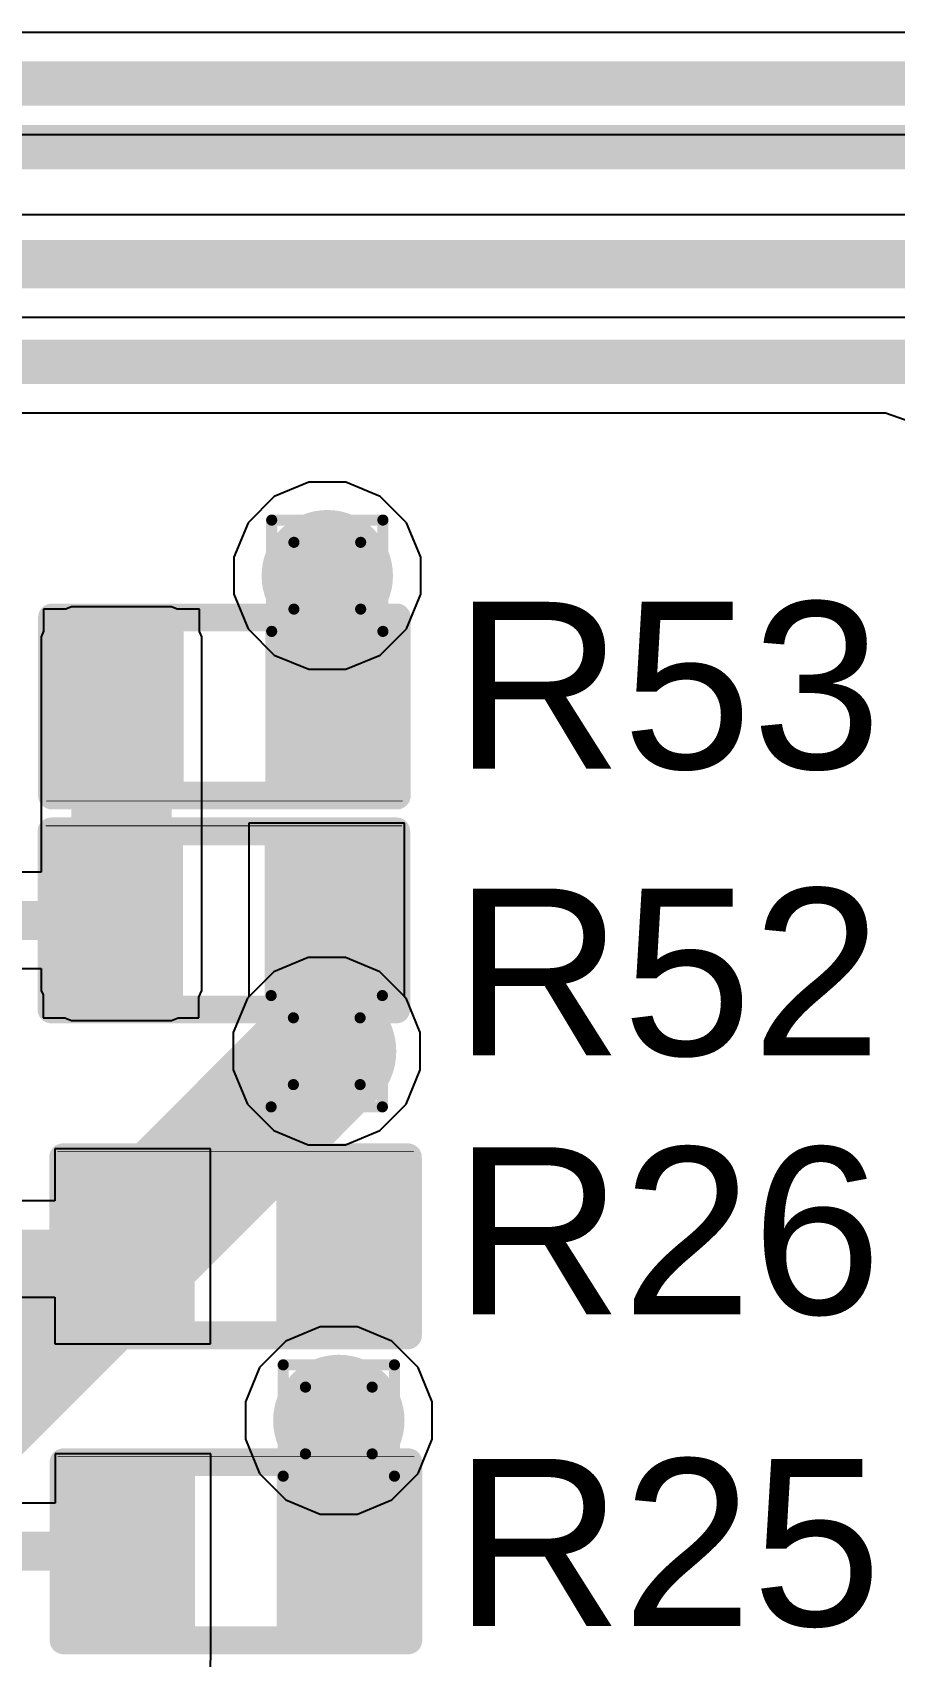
# Model space of a CAD drawing. Header units: inches. Extents: x -22 to 5433, y -13 to 5447.
# Drawn here: x 15.84 to 19.78, y 13.27 to 20.68 of the extents above; entities that cross this region are included whole.
import ezdxf

# ---------------------------------------------------------------- set-up
doc = ezdxf.new("R2010")
doc.units = ezdxf.units.IN
for name, color, linetype in [('Bottom Layer', 5, 'Continuous'), ('Drill Drawing', 1, 'Continuous'), ('Ground', 16, 'Continuous'), ('Power', 76, 'Continuous'), ('Top Layer', 1, 'Continuous'), ('Top Overlay', 2, 'Continuous'), ('Top Paste', 8, 'Continuous'), ('Top Solder', 216, 'Continuous'), ('Via Holes', 16, 'Continuous')]:
    doc.layers.add(name, color=color, linetype=linetype)
doc.styles.add('Arial', font='', dxfattribs={"height": 0.2})
doc.styles.get('Arial').set_extended_font_data('Arial')

msp = doc.modelspace()

# ---------------------------------------------------------------- hatches: boundary and pattern name
at = {"layer": 'Bottom Layer'}
h = msp.add_hatch(color=5, dxfattribs=at)
edge = h.paths.add_edge_path()
edge.add_arc((17.1877, 18.2007), 0.3, 0, 360)
h = msp.add_hatch(color=5, dxfattribs=at)
edge = h.paths.add_edge_path()
edge.add_arc((17.1852, 16.0306), 0.3, 0, 360)
h = msp.add_hatch(color=5, dxfattribs=at)
edge = h.paths.add_edge_path()
edge.add_arc((17.2404, 14.3452), 0.3, 0, 360)
at = {"layer": 'Ground'}
h = msp.add_hatch(color=16, dxfattribs=at)
edge = h.paths.add_edge_path()
edge.add_arc((17.1877, 18.2007), 0.3, 0, 360)
h = msp.add_hatch(color=16, dxfattribs=at)
edge = h.paths.add_edge_path()
edge.add_arc((17.1852, 16.0306), 0.3, 0, 360)
h = msp.add_hatch(color=16, dxfattribs=at)
edge = h.paths.add_edge_path()
edge.add_arc((17.2404, 14.3452), 0.3, 0, 360)
at = {"layer": 'Power'}
h = msp.add_hatch(color=76, dxfattribs=at)
edge = h.paths.add_edge_path()
edge.add_arc((17.1877, 18.2007), 0.3, 0, 360)
h = msp.add_hatch(color=76, dxfattribs=at)
edge = h.paths.add_edge_path()
edge.add_arc((17.1852, 16.0306), 0.3, 0, 360)
h = msp.add_hatch(color=76, dxfattribs=at)
edge = h.paths.add_edge_path()
edge.add_arc((17.2404, 14.3452), 0.3, 0, 360)
at = {"layer": 'Top Layer'}
h = msp.add_hatch(color=1, dxfattribs=at)
edge = h.paths.add_edge_path()
edge.add_arc((17.1877, 18.2007), 0.3, 0, 360)
for points in [[(16.0188, 16.3081), (16.4765, 16.3081), (16.4765, 17.9213), (16.0188, 17.9213)], [(16.0193, 17.2863), (16.0193, 17.9213), (16.4765, 17.9213), (16.4765, 17.2863)], [(16.9591, 17.2863), (16.9591, 17.9213), (17.4163, 17.9213), (17.4163, 17.2863)], [(16.474, 16.945), (16.474, 16.31), (16.0168, 16.31), (16.0168, 16.945)], [(17.4138, 16.945), (17.4138, 16.31), (16.9566, 16.31), (16.9566, 16.945)], [(16.5273, 15.4575), (16.5273, 14.8225), (16.0701, 14.8225), (16.0701, 15.4575)], [(17.4671, 15.4575), (17.4671, 14.8225), (17.0099, 14.8225), (17.0099, 15.4575)], [(16.5292, 14.0658), (16.5292, 13.4308), (16.072, 13.4308), (16.072, 14.0658)], [(17.469, 14.0658), (17.469, 13.4308), (17.0118, 13.4308), (17.0118, 14.0658)]]:
    msp.add_hatch(color=1, dxfattribs=at).paths.add_polyline_path(points)
h = msp.add_hatch(color=1, dxfattribs=at)
edge = h.paths.add_edge_path()
edge.add_arc((17.1852, 16.0306), 0.3, 0, 360)
h = msp.add_hatch(color=1, dxfattribs=at)
edge = h.paths.add_edge_path()
edge.add_arc((17.2404, 14.3452), 0.3, 0, 360)
at = {"layer": 'Top Paste'}
for points in [[(16.0193, 17.2863), (16.0193, 17.9213), (16.4765, 17.9213), (16.4765, 17.2863)], [(16.9591, 17.2863), (16.9591, 17.9213), (17.4163, 17.9213), (17.4163, 17.2863)], [(16.474, 16.945), (16.474, 16.31), (16.0168, 16.31), (16.0168, 16.945)], [(17.4138, 16.945), (17.4138, 16.31), (16.9566, 16.31), (16.9566, 16.945)], [(16.5273, 15.4575), (16.5273, 14.8225), (16.0701, 14.8225), (16.0701, 15.4575)], [(17.4671, 15.4575), (17.4671, 14.8225), (17.0099, 14.8225), (17.0099, 15.4575)], [(16.5292, 14.0658), (16.5292, 13.4308), (16.072, 13.4308), (16.072, 14.0658)], [(17.469, 14.0658), (17.469, 13.4308), (17.0118, 13.4308), (17.0118, 14.0658)]]:
    msp.add_hatch(color=8, dxfattribs=at).paths.add_polyline_path(points)
at = {"layer": 'Top Solder'}
for points in [[(15.9643, 17.2313), (15.9643, 17.9763), (16.5315, 17.9763), (16.5315, 17.2313)], [(16.9041, 17.2313), (16.9041, 17.9763), (17.4713, 17.9763), (17.4713, 17.2313)], [(16.529, 17), (16.529, 16.255), (15.9618, 16.255), (15.9618, 17)], [(17.4688, 17), (17.4688, 16.255), (16.9016, 16.255), (16.9016, 17)], [(16.5823, 15.5125), (16.5823, 14.7675), (16.0151, 14.7675), (16.0151, 15.5125)], [(17.5221, 15.5125), (17.5221, 14.7675), (16.9549, 14.7675), (16.9549, 15.5125)], [(16.5842, 14.1208), (16.5842, 13.3758), (16.017, 13.3758), (16.017, 14.1208)], [(17.524, 14.1208), (17.524, 13.3758), (16.9568, 13.3758), (16.9568, 14.1208)]]:
    msp.add_hatch(color=216, dxfattribs=at).paths.add_polyline_path(points)
at = {"layer": 'Via Holes'}
h = msp.add_hatch(color=7, dxfattribs=at)
edge = h.paths.add_edge_path()
edge.add_arc((17.1877, 18.2007), 0.15, 0, 360)
h = msp.add_hatch(color=7, dxfattribs=at)
edge = h.paths.add_edge_path()
edge.add_arc((17.1852, 16.0306), 0.15, 0, 360)
h = msp.add_hatch(color=7, dxfattribs=at)
edge = h.paths.add_edge_path()
edge.add_arc((17.2404, 14.3452), 0.15, 0, 360)

# ---------------------------------------------------------------- linework, layer by layer
at = {"layer": 'Bottom Layer'}
msp.add_lwpolyline([(15.0991, 13.9445, 0.635, 0.635, 0), (17.1852, 16.0306, 0.635, 0.635, 0)], format="xyseb", dxfattribs=at)
msp.add_lwpolyline([(17.0265, 16.0306, 0.3175, 0.3175, 1), (17.344, 16.0306, 0.3175, 0.3175, 1)], format="xyseb", close=True, dxfattribs=at)
at = {"layer": 'Drill Drawing'}
for points in [[(16.9337, 18.4547, 0.0508, 0.0508, 0), (17.4417, 18.4547, 0.0508, 0.0508, 0)], [(16.9337, 17.9467, 0.0508, 0.0508, 0), (16.9337, 18.4547, 0.0508, 0.0508, 0)], [(17.4417, 17.9467, 0.0508, 0.0508, 0), (17.4417, 18.4547, 0.0508, 0.0508, 0)], [(17.0353, 18.3531, 0.0508, 0.0508, 0), (17.3401, 18.3531, 0.0508, 0.0508, 0)], [(17.0353, 18.0483, 0.0508, 0.0508, 0), (17.0353, 18.3531, 0.0508, 0.0508, 0)], [(17.3401, 18.0483, 0.0508, 0.0508, 0), (17.3401, 18.3531, 0.0508, 0.0508, 0)], [(17.0353, 18.0483, 0.0508, 0.0508, 0), (17.3401, 18.0483, 0.0508, 0.0508, 0)], [(16.9337, 17.9467, 0.0508, 0.0508, 0), (17.4417, 17.9467, 0.0508, 0.0508, 0)], [(16.9312, 16.2846, 0.0508, 0.0508, 0), (17.4392, 16.2846, 0.0508, 0.0508, 0)], [(16.9312, 15.7766, 0.0508, 0.0508, 0), (16.9312, 16.2846, 0.0508, 0.0508, 0)], [(17.4392, 15.7766, 0.0508, 0.0508, 0), (17.4392, 16.2846, 0.0508, 0.0508, 0)], [(17.0328, 16.183, 0.0508, 0.0508, 0), (17.3376, 16.183, 0.0508, 0.0508, 0)], [(17.0328, 15.8782, 0.0508, 0.0508, 0), (17.0328, 16.183, 0.0508, 0.0508, 0)], [(17.3376, 15.8782, 0.0508, 0.0508, 0), (17.3376, 16.183, 0.0508, 0.0508, 0)], [(17.0328, 15.8782, 0.0508, 0.0508, 0), (17.3376, 15.8782, 0.0508, 0.0508, 0)], [(16.9312, 15.7766, 0.0508, 0.0508, 0), (17.4392, 15.7766, 0.0508, 0.0508, 0)], [(16.9864, 14.5992, 0.0508, 0.0508, 0), (17.4944, 14.5992, 0.0508, 0.0508, 0)], [(16.9864, 14.0912, 0.0508, 0.0508, 0), (16.9864, 14.5992, 0.0508, 0.0508, 0)], [(17.4944, 14.0912, 0.0508, 0.0508, 0), (17.4944, 14.5992, 0.0508, 0.0508, 0)], [(17.088, 14.4976, 0.0508, 0.0508, 0), (17.3928, 14.4976, 0.0508, 0.0508, 0)], [(17.088, 14.1928, 0.0508, 0.0508, 0), (17.088, 14.4976, 0.0508, 0.0508, 0)], [(17.3928, 14.1928, 0.0508, 0.0508, 0), (17.3928, 14.4976, 0.0508, 0.0508, 0)], [(17.088, 14.1928, 0.0508, 0.0508, 0), (17.3928, 14.1928, 0.0508, 0.0508, 0)], [(16.9864, 14.0912, 0.0508, 0.0508, 0), (17.4944, 14.0912, 0.0508, 0.0508, 0)]]:
    msp.add_lwpolyline(points, format="xyseb", dxfattribs=at)
for points in [[(16.921, 18.4547, 0.0254, 0.0254, 1), (16.9464, 18.4547, 0.0254, 0.0254, 1)], [(16.921, 18.4547, 0.0254, 0.0254, 1), (16.9464, 18.4547, 0.0254, 0.0254, 1)], [(17.429, 18.4547, 0.0254, 0.0254, 1), (17.4544, 18.4547, 0.0254, 0.0254, 1)], [(17.429, 18.4547, 0.0254, 0.0254, 1), (17.4544, 18.4547, 0.0254, 0.0254, 1)], [(17.0226, 18.3531, 0.0254, 0.0254, 1), (17.048, 18.3531, 0.0254, 0.0254, 1)], [(17.0226, 18.3531, 0.0254, 0.0254, 1), (17.048, 18.3531, 0.0254, 0.0254, 1)], [(17.3274, 18.3531, 0.0254, 0.0254, 1), (17.3528, 18.3531, 0.0254, 0.0254, 1)], [(17.3274, 18.3531, 0.0254, 0.0254, 1), (17.3528, 18.3531, 0.0254, 0.0254, 1)], [(17.0226, 18.0483, 0.0254, 0.0254, 1), (17.048, 18.0483, 0.0254, 0.0254, 1)], [(17.0226, 18.0483, 0.0254, 0.0254, 1), (17.048, 18.0483, 0.0254, 0.0254, 1)], [(17.3274, 18.0483, 0.0254, 0.0254, 1), (17.3528, 18.0483, 0.0254, 0.0254, 1)], [(17.3274, 18.0483, 0.0254, 0.0254, 1), (17.3528, 18.0483, 0.0254, 0.0254, 1)], [(16.921, 17.9467, 0.0254, 0.0254, 1), (16.9464, 17.9467, 0.0254, 0.0254, 1)], [(16.921, 17.9467, 0.0254, 0.0254, 1), (16.9464, 17.9467, 0.0254, 0.0254, 1)], [(17.429, 17.9467, 0.0254, 0.0254, 1), (17.4544, 17.9467, 0.0254, 0.0254, 1)], [(17.429, 17.9467, 0.0254, 0.0254, 1), (17.4544, 17.9467, 0.0254, 0.0254, 1)], [(16.9185, 16.2846, 0.0254, 0.0254, 1), (16.9439, 16.2846, 0.0254, 0.0254, 1)], [(16.9185, 16.2846, 0.0254, 0.0254, 1), (16.9439, 16.2846, 0.0254, 0.0254, 1)], [(17.4265, 16.2846, 0.0254, 0.0254, 1), (17.4519, 16.2846, 0.0254, 0.0254, 1)], [(17.4265, 16.2846, 0.0254, 0.0254, 1), (17.4519, 16.2846, 0.0254, 0.0254, 1)], [(17.0201, 16.183, 0.0254, 0.0254, 1), (17.0455, 16.183, 0.0254, 0.0254, 1)], [(17.0201, 16.183, 0.0254, 0.0254, 1), (17.0455, 16.183, 0.0254, 0.0254, 1)], [(17.3249, 16.183, 0.0254, 0.0254, 1), (17.3503, 16.183, 0.0254, 0.0254, 1)], [(17.3249, 16.183, 0.0254, 0.0254, 1), (17.3503, 16.183, 0.0254, 0.0254, 1)], [(17.0201, 15.8782, 0.0254, 0.0254, 1), (17.0455, 15.8782, 0.0254, 0.0254, 1)], [(17.0201, 15.8782, 0.0254, 0.0254, 1), (17.0455, 15.8782, 0.0254, 0.0254, 1)], [(17.3249, 15.8782, 0.0254, 0.0254, 1), (17.3503, 15.8782, 0.0254, 0.0254, 1)], [(17.3249, 15.8782, 0.0254, 0.0254, 1), (17.3503, 15.8782, 0.0254, 0.0254, 1)], [(16.9185, 15.7766, 0.0254, 0.0254, 1), (16.9439, 15.7766, 0.0254, 0.0254, 1)], [(16.9185, 15.7766, 0.0254, 0.0254, 1), (16.9439, 15.7766, 0.0254, 0.0254, 1)], [(17.4265, 15.7766, 0.0254, 0.0254, 1), (17.4519, 15.7766, 0.0254, 0.0254, 1)], [(17.4265, 15.7766, 0.0254, 0.0254, 1), (17.4519, 15.7766, 0.0254, 0.0254, 1)], [(16.9737, 14.5992, 0.0254, 0.0254, 1), (16.9991, 14.5992, 0.0254, 0.0254, 1)], [(16.9737, 14.5992, 0.0254, 0.0254, 1), (16.9991, 14.5992, 0.0254, 0.0254, 1)], [(17.4817, 14.5992, 0.0254, 0.0254, 1), (17.5071, 14.5992, 0.0254, 0.0254, 1)], [(17.4817, 14.5992, 0.0254, 0.0254, 1), (17.5071, 14.5992, 0.0254, 0.0254, 1)], [(17.0753, 14.4976, 0.0254, 0.0254, 1), (17.1007, 14.4976, 0.0254, 0.0254, 1)], [(17.0753, 14.4976, 0.0254, 0.0254, 1), (17.1007, 14.4976, 0.0254, 0.0254, 1)], [(17.3801, 14.4976, 0.0254, 0.0254, 1), (17.4055, 14.4976, 0.0254, 0.0254, 1)], [(17.3801, 14.4976, 0.0254, 0.0254, 1), (17.4055, 14.4976, 0.0254, 0.0254, 1)], [(17.0753, 14.1928, 0.0254, 0.0254, 1), (17.1007, 14.1928, 0.0254, 0.0254, 1)], [(17.0753, 14.1928, 0.0254, 0.0254, 1), (17.1007, 14.1928, 0.0254, 0.0254, 1)], [(17.3801, 14.1928, 0.0254, 0.0254, 1), (17.4055, 14.1928, 0.0254, 0.0254, 1)], [(17.3801, 14.1928, 0.0254, 0.0254, 1), (17.4055, 14.1928, 0.0254, 0.0254, 1)], [(16.9737, 14.0912, 0.0254, 0.0254, 1), (16.9991, 14.0912, 0.0254, 0.0254, 1)], [(16.9737, 14.0912, 0.0254, 0.0254, 1), (16.9991, 14.0912, 0.0254, 0.0254, 1)], [(17.4817, 14.0912, 0.0254, 0.0254, 1), (17.5071, 14.0912, 0.0254, 0.0254, 1)], [(17.4817, 14.0912, 0.0254, 0.0254, 1), (17.5071, 14.0912, 0.0254, 0.0254, 1)]]:
    msp.add_lwpolyline(points, format="xyseb", close=True, dxfattribs=at)
at = {"layer": 'Ground'}
for p, q in [((23.2651, 20.6801), (11.3741, 20.6801)), ((11.2776, 20.2139), (23.3617, 20.2139)), ((23.6327, 19.8476), (-3.5177, 19.8476)), ((-3.4211, 19.3814), (22.1474, 19.3814)), ((17.1003, 16.4576), (16.9434, 16.3926)), ((17.2702, 16.4576), (17.1003, 16.4576)), ((17.4271, 16.3926), (17.2702, 16.4576)), ((16.9434, 16.3926), (16.8232, 16.2725)), ((17.5472, 16.2725), (17.4271, 16.3926)), ((16.8232, 16.2725), (16.7582, 16.1156)), ((17.6122, 16.1156), (17.5472, 16.2725)), ((16.7582, 16.1156), (16.7582, 15.9457)), ((17.6122, 15.9457), (17.6122, 16.1156)), ((16.7582, 15.9457), (16.8232, 15.7888)), ((17.5472, 15.7888), (17.6122, 15.9457)), ((16.8232, 15.7888), (16.9434, 15.6687)), ((17.4271, 15.6687), (17.5472, 15.7888)), ((16.9434, 15.6687), (17.1003, 15.6036)), ((17.2702, 15.6036), (17.4271, 15.6687)), ((17.1003, 15.6036), (17.2702, 15.6036))]:
    msp.add_line(p, q, dxfattribs=at)
for points in [[(11.2776, 20.447, 0.2032, 0.2032, 0), (23.3617, 20.447, 0.2032, 0.2032, 0)], [(-3.5177, 19.6145, 0.2032, 0.2032, 0), (23.7293, 19.6145, 0.2032, 0.2032, 0)]]:
    msp.add_lwpolyline(points, format="xyseb", dxfattribs=at)
at = {"layer": 'Power'}
for p, q in [((15.4911, 18.9437), (19.7363, 18.9437)), ((19.7363, 18.9437), (19.8537, 18.903)), ((17.1028, 18.6277), (16.9458, 18.5627)), ((17.2726, 18.6277), (17.1028, 18.6277)), ((17.4296, 18.5627), (17.2726, 18.6277)), ((16.9458, 18.5627), (16.8257, 18.4426)), ((17.5497, 18.4426), (17.4296, 18.5627)), ((16.8257, 18.4426), (16.7607, 18.2856)), ((17.6147, 18.2856), (17.5497, 18.4426)), ((16.7607, 18.2856), (16.7607, 18.1158)), ((17.6147, 18.1158), (17.6147, 18.2856)), ((16.7607, 18.1158), (16.8257, 17.9588)), ((17.5497, 17.9588), (17.6147, 18.1158)), ((16.8257, 17.9588), (16.9458, 17.8387)), ((17.4296, 17.8387), (17.5497, 17.9588)), ((16.9458, 17.8387), (17.1028, 17.7737)), ((17.2726, 17.7737), (17.4296, 17.8387)), ((17.1028, 17.7737), (17.2726, 17.7737)), ((17.1003, 16.4576), (16.9434, 16.3926)), ((17.2702, 16.4576), (17.1003, 16.4576)), ((17.4271, 16.3926), (17.2702, 16.4576)), ((16.9434, 16.3926), (16.8232, 16.2725)), ((17.5472, 16.2725), (17.4271, 16.3926)), ((16.8232, 16.2725), (16.7582, 16.1156)), ((17.6122, 16.1156), (17.5472, 16.2725)), ((16.7582, 16.1156), (16.7582, 15.9457)), ((17.6122, 15.9457), (17.6122, 16.1156)), ((16.7582, 15.9457), (16.8232, 15.7888)), ((17.5472, 15.7888), (17.6122, 15.9457)), ((16.8232, 15.7888), (16.9434, 15.6687)), ((17.4271, 15.6687), (17.5472, 15.7888)), ((16.9434, 15.6687), (17.1003, 15.6036)), ((17.2702, 15.6036), (17.4271, 15.6687)), ((17.1003, 15.6036), (17.2702, 15.6036)), ((17.1555, 14.7722), (16.9986, 14.7072)), ((17.3254, 14.7722), (17.1555, 14.7722)), ((17.4823, 14.7072), (17.3254, 14.7722)), ((16.9986, 14.7072), (16.8784, 14.5871)), ((17.6024, 14.5871), (17.4823, 14.7072)), ((16.8784, 14.5871), (16.8134, 14.4302)), ((17.6674, 14.4302), (17.6024, 14.5871)), ((16.8134, 14.4302), (16.8134, 14.2603)), ((17.6674, 14.2603), (17.6674, 14.4302)), ((16.8134, 14.2603), (16.8784, 14.1034)), ((17.6024, 14.1034), (17.6674, 14.2603)), ((16.8784, 14.1034), (16.9986, 13.9833)), ((17.4823, 13.9833), (17.6024, 14.1034)), ((16.9986, 13.9833), (17.1555, 13.9182)), ((17.3254, 13.9182), (17.4823, 13.9833)), ((17.1555, 13.9182), (17.3254, 13.9182))]:
    msp.add_line(p, q, dxfattribs=at)
for points in [[(-14.1849, 20.1565, 0.2032, 0.2032, 0), (21.4152, 20.1565, 0.2032, 0.2032, 0)], [(-17.2641, 19.6308, 0.2032, 0.2032, 0), (21.1165, 19.6308, 0.2032, 0.2032, 0)], [(-2.0584, 19.1767, 0.2032, 0.2032, 0), (19.922, 19.1767, 0.2032, 0.2032, 0)]]:
    msp.add_lwpolyline(points, format="xyseb", dxfattribs=at)
at = {"layer": 'Top Layer'}
for p, q in [((15.9935, 18.0483), (15.8923, 18.0483)), ((15.8923, 18.0483), (15.8923, 17.9478)), ((16.0188, 18.0588), (15.9935, 18.0483)), ((16.4765, 18.0588), (16.0188, 18.0588)), ((16.5018, 18.0483), (16.4765, 18.0588)), ((16.6035, 18.0483), (16.5018, 18.0483)), ((16.6035, 17.9466), (16.6035, 18.0483)), ((15.8923, 17.9478), (15.8813, 17.9213)), ((16.614, 17.9213), (16.6035, 17.9466)), ((15.8813, 17.9213), (15.8813, 16.8477)), ((16.614, 16.3081), (16.614, 17.9213)), ((17.5408, 17.072), (16.8296, 17.072)), ((16.8296, 17.072), (16.8296, 16.2789)), ((17.5408, 16.2789), (17.5408, 17.072)), ((15.8813, 16.8477), (15.2858, 16.8477)), ((15.2858, 16.4074), (15.8813, 16.4074)), ((15.8813, 16.4074), (15.8813, 16.3081)), ((15.8813, 16.3081), (15.8898, 16.2876)), ((16.601, 16.2769), (16.614, 16.3081)), ((15.8898, 16.2876), (15.8898, 16.183)), ((16.601, 16.183), (16.601, 16.2769)), ((16.8232, 16.2725), (16.7582, 16.1156)), ((16.8296, 16.2789), (16.8232, 16.2725)), ((17.5472, 16.2725), (17.5408, 16.2789)), ((17.6122, 16.1156), (17.5472, 16.2725)), ((15.8898, 16.183), (15.989, 16.183)), ((15.989, 16.183), (16.0188, 16.1707)), ((16.0188, 16.1707), (16.4765, 16.1707)), ((16.4765, 16.1707), (16.5064, 16.183)), ((16.5064, 16.183), (16.601, 16.183)), ((16.7582, 16.1156), (16.7582, 15.9457)), ((17.6122, 15.9457), (17.6122, 16.1156)), ((16.7582, 15.9457), (16.8232, 15.7888)), ((17.5472, 15.7888), (17.6122, 15.9457)), ((16.8232, 15.7888), (16.9434, 15.6687)), ((17.4271, 15.6687), (17.5472, 15.7888)), ((16.9434, 15.6687), (17.1003, 15.6036)), ((17.2702, 15.6036), (17.4271, 15.6687)), ((16.6543, 15.5845), (15.9431, 15.5845)), ((15.9431, 15.5845), (15.9431, 15.3477)), ((16.6543, 14.6955), (16.6543, 15.5845)), ((17.1003, 15.6036), (17.2702, 15.6036)), ((15.9431, 15.3477), (15.2858, 15.3477)), ((15.2858, 14.9074), (15.9431, 14.9074)), ((15.9431, 14.9074), (15.9431, 14.6955)), ((15.9431, 14.6955), (16.6543, 14.6955)), ((16.6562, 14.1928), (15.945, 14.1928)), ((15.945, 14.1928), (15.945, 13.9685)), ((16.6562, 13.3231), (16.6562, 14.1928)), ((15.945, 13.9685), (15.729, 13.9685)), ((16.6543, 13.1969), (16.6562, 13.3039)), ((16.6562, 13.3039), (16.6562, 13.3231)), ((16.6562, 13.3039), (16.6562, 13.3039))]:
    msp.add_line(p, q, dxfattribs=at)
for points in [[(17.1877, 17.6038, 0.3048, 0.3048, 0), (17.1877, 18.2007, 0.3048, 0.3048, 0)], [(17.1852, 16.0306, 0.3048, 0.3048, 0), (17.1852, 16.6275, 0.3048, 0.3048, 0)], [(14.7288, 16.6275, 0.1778, 0.1778, 0), (16.2454, 16.6275, 0.1778, 0.1778, 0)], [(14.7288, 15.1275, 0.1778, 0.1778, 0), (16.2863, 15.1275, 0.1778, 0.1778, 0)], [(16.2863, 15.1275, 0.1778, 0.1778, 0), (16.2987, 15.14, 0.1778, 0.1778, 0)], [(17.2404, 13.7483, 0.3048, 0.3048, 0), (17.2404, 14.3452, 0.3048, 0.3048, 0)], [(15.729, 13.7483, 0.1778, 0.1778, 0), (16.3006, 13.7483, 0.1778, 0.1778, 0)]]:
    msp.add_lwpolyline(points, format="xyseb", dxfattribs=at)
for points in [[(17.1115, 18.2007, 0.1524, 0.1524, 1), (17.2639, 18.2007, 0.1524, 0.1524, 1)], [(17.1115, 17.6038, 0.1524, 0.1524, 1), (17.2639, 17.6038, 0.1524, 0.1524, 1)], [(17.109, 16.6275, 0.1524, 0.1524, 1), (17.2614, 16.6275, 0.1524, 0.1524, 1)], [(16.201, 16.6275, 0.0889, 0.0889, 1), (16.2899, 16.6275, 0.0889, 0.0889, 1)], [(17.109, 16.0306, 0.1524, 0.1524, 1), (17.2614, 16.0306, 0.1524, 0.1524, 1)], [(16.2418, 15.1275, 0.0889, 0.0889, 1), (16.3307, 15.1275, 0.0889, 0.0889, 1)], [(16.2418, 15.1275, 0.0889, 0.0889, 1), (16.3307, 15.1275, 0.0889, 0.0889, 1)], [(16.2542, 15.14, 0.0889, 0.0889, 1), (16.3431, 15.14, 0.0889, 0.0889, 1)], [(17.1642, 14.3452, 0.1524, 0.1524, 1), (17.3166, 14.3452, 0.1524, 0.1524, 1)], [(17.1642, 13.7483, 0.1524, 0.1524, 1), (17.3166, 13.7483, 0.1524, 0.1524, 1)], [(16.2562, 13.7483, 0.0889, 0.0889, 1), (16.3451, 13.7483, 0.0889, 0.0889, 1)]]:
    msp.add_lwpolyline(points, format="xyseb", close=True, dxfattribs=at)
at = {"layer": 'Top Overlay'}
for points in [[(15.9304, 17.1974, 0.127, 0.127, 0), (15.9304, 18.0102, 0.127, 0.127, 0)], [(15.9304, 18.0102, 0.127, 0.127, 0), (17.5052, 18.0102, 0.127, 0.127, 0)], [(17.5052, 17.1974, 0.127, 0.127, 0), (17.5052, 18.0102, 0.127, 0.127, 0)], [(15.9304, 17.1974, 0.127, 0.127, 0), (17.5052, 17.1974, 0.127, 0.127, 0)], [(15.905, 17.172, 0.00323, 0.00323, 0), (17.5306, 17.172, 0.00323, 0.00323, 0)], [(15.9279, 16.2211, 0.127, 0.127, 0), (15.9279, 17.0339, 0.127, 0.127, 0)], [(15.9279, 17.0339, 0.127, 0.127, 0), (17.5027, 17.0339, 0.127, 0.127, 0)], [(15.9025, 17.0593, 0.00323, 0.00323, 0), (17.5281, 17.0593, 0.00323, 0.00323, 0)], [(17.5027, 16.2211, 0.127, 0.127, 0), (17.5027, 17.0339, 0.127, 0.127, 0)], [(15.9279, 16.2211, 0.127, 0.127, 0), (17.5027, 16.2211, 0.127, 0.127, 0)], [(15.9812, 15.5464, 0.127, 0.127, 0), (17.556, 15.5464, 0.127, 0.127, 0)], [(15.9812, 14.7336, 0.127, 0.127, 0), (15.9812, 15.5464, 0.127, 0.127, 0)], [(15.9558, 15.5718, 0.00323, 0.00323, 0), (17.5814, 15.5718, 0.00323, 0.00323, 0)], [(17.556, 14.7336, 0.127, 0.127, 0), (17.556, 15.5464, 0.127, 0.127, 0)], [(15.9812, 14.7336, 0.127, 0.127, 0), (17.556, 14.7336, 0.127, 0.127, 0)], [(15.9831, 14.1547, 0.127, 0.127, 0), (17.5579, 14.1547, 0.127, 0.127, 0)], [(15.9831, 13.3419, 0.127, 0.127, 0), (15.9831, 14.1547, 0.127, 0.127, 0)], [(15.9577, 14.1801, 0.00323, 0.00323, 0), (17.5833, 14.1801, 0.00323, 0.00323, 0)], [(17.5579, 13.3419, 0.127, 0.127, 0), (17.5579, 14.1547, 0.127, 0.127, 0)], [(15.9831, 13.3419, 0.127, 0.127, 0), (17.5579, 13.3419, 0.127, 0.127, 0)]]:
    msp.add_lwpolyline(points, format="xyseb", dxfattribs=at)
for points in [[(15.8986, 18.0102, 0.0635, 0.0635, 1), (15.9621, 18.0102, 0.0635, 0.0635, 1)], [(15.8986, 18.0102, 0.0635, 0.0635, 1), (15.9621, 18.0102, 0.0635, 0.0635, 1)], [(17.4734, 18.0102, 0.0635, 0.0635, 1), (17.5369, 18.0102, 0.0635, 0.0635, 1)], [(17.4734, 18.0102, 0.0635, 0.0635, 1), (17.5369, 18.0102, 0.0635, 0.0635, 1)], [(15.8986, 17.1974, 0.0635, 0.0635, 1), (15.9621, 17.1974, 0.0635, 0.0635, 1)], [(15.8986, 17.1974, 0.0635, 0.0635, 1), (15.9621, 17.1974, 0.0635, 0.0635, 1)], [(17.4734, 17.1974, 0.0635, 0.0635, 1), (17.5369, 17.1974, 0.0635, 0.0635, 1)], [(17.4734, 17.1974, 0.0635, 0.0635, 1), (17.5369, 17.1974, 0.0635, 0.0635, 1)], [(15.9042, 17.172, 0.00161, 0.00161, 1), (15.9058, 17.172, 0.00161, 0.00161, 1)], [(17.5298, 17.172, 0.00161, 0.00161, 1), (17.5314, 17.172, 0.00161, 0.00161, 1)], [(15.8962, 17.0339, 0.0635, 0.0635, 1), (15.9597, 17.0339, 0.0635, 0.0635, 1)], [(15.8962, 17.0339, 0.0635, 0.0635, 1), (15.9597, 17.0339, 0.0635, 0.0635, 1)], [(15.9017, 17.0593, 0.00161, 0.00161, 1), (15.9033, 17.0593, 0.00161, 0.00161, 1)], [(17.471, 17.0339, 0.0635, 0.0635, 1), (17.5345, 17.0339, 0.0635, 0.0635, 1)], [(17.471, 17.0339, 0.0635, 0.0635, 1), (17.5345, 17.0339, 0.0635, 0.0635, 1)], [(17.5273, 17.0593, 0.00161, 0.00161, 1), (17.5289, 17.0593, 0.00161, 0.00161, 1)], [(15.8962, 16.2211, 0.0635, 0.0635, 1), (15.9597, 16.2211, 0.0635, 0.0635, 1)], [(15.8962, 16.2211, 0.0635, 0.0635, 1), (15.9597, 16.2211, 0.0635, 0.0635, 1)], [(17.471, 16.2211, 0.0635, 0.0635, 1), (17.5345, 16.2211, 0.0635, 0.0635, 1)], [(17.471, 16.2211, 0.0635, 0.0635, 1), (17.5345, 16.2211, 0.0635, 0.0635, 1)], [(15.9494, 15.5464, 0.0635, 0.0635, 1), (16.0129, 15.5464, 0.0635, 0.0635, 1)], [(15.9494, 15.5464, 0.0635, 0.0635, 1), (16.0129, 15.5464, 0.0635, 0.0635, 1)], [(15.955, 15.5718, 0.00161, 0.00161, 1), (15.9566, 15.5718, 0.00161, 0.00161, 1)], [(17.5242, 15.5464, 0.0635, 0.0635, 1), (17.5877, 15.5464, 0.0635, 0.0635, 1)], [(17.5242, 15.5464, 0.0635, 0.0635, 1), (17.5877, 15.5464, 0.0635, 0.0635, 1)], [(17.5806, 15.5718, 0.00161, 0.00161, 1), (17.5822, 15.5718, 0.00161, 0.00161, 1)], [(15.9494, 14.7336, 0.0635, 0.0635, 1), (16.0129, 14.7336, 0.0635, 0.0635, 1)], [(15.9494, 14.7336, 0.0635, 0.0635, 1), (16.0129, 14.7336, 0.0635, 0.0635, 1)], [(17.5242, 14.7336, 0.0635, 0.0635, 1), (17.5877, 14.7336, 0.0635, 0.0635, 1)], [(17.5242, 14.7336, 0.0635, 0.0635, 1), (17.5877, 14.7336, 0.0635, 0.0635, 1)], [(15.9514, 14.1547, 0.0635, 0.0635, 1), (16.0149, 14.1547, 0.0635, 0.0635, 1)], [(15.9514, 14.1547, 0.0635, 0.0635, 1), (16.0149, 14.1547, 0.0635, 0.0635, 1)], [(15.9569, 14.1801, 0.00161, 0.00161, 1), (15.9585, 14.1801, 0.00161, 0.00161, 1)], [(17.5262, 14.1547, 0.0635, 0.0635, 1), (17.5897, 14.1547, 0.0635, 0.0635, 1)], [(17.5262, 14.1547, 0.0635, 0.0635, 1), (17.5897, 14.1547, 0.0635, 0.0635, 1)], [(17.5825, 14.1801, 0.00161, 0.00161, 1), (17.5841, 14.1801, 0.00161, 0.00161, 1)], [(15.9514, 13.3419, 0.0635, 0.0635, 1), (16.0149, 13.3419, 0.0635, 0.0635, 1)], [(15.9514, 13.3419, 0.0635, 0.0635, 1), (16.0149, 13.3419, 0.0635, 0.0635, 1)], [(17.5262, 13.3419, 0.0635, 0.0635, 1), (17.5897, 13.3419, 0.0635, 0.0635, 1)], [(17.5262, 13.3419, 0.0635, 0.0635, 1), (17.5897, 13.3419, 0.0635, 0.0635, 1)]]:
    msp.add_lwpolyline(points, format="xyseb", close=True, dxfattribs=at)

# ---------------------------------------------------------------- texts
at = {"layer": 'Top Overlay', "style": 'Arial'}
for s, p in [('R53', (17.7664, 17.3196)), ('R52', (17.7664, 16.0112)), ('R26', (17.7664, 14.8304)), ('R25', (17.7664, 13.408))]:
    msp.add_text(s, height=0.762, dxfattribs=at).set_placement(p)

doc.saveas('drawing.dxf')
